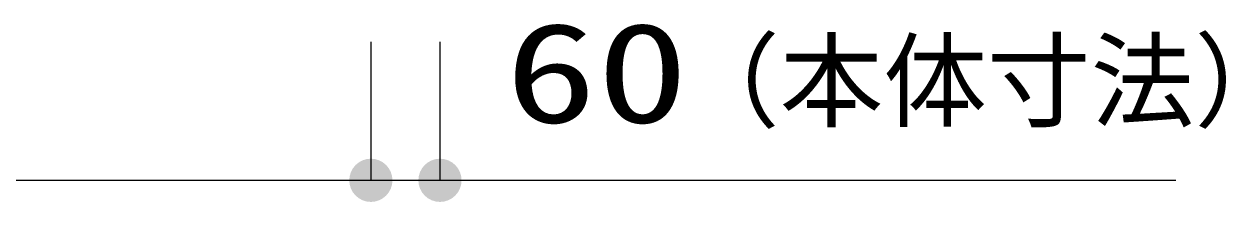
# Model space of a CAD drawing. Units: millimetres, scale not verified. Extents: x -9535 to 7784, y -6883 to 5195.
# Drawn here: x -366 to 677, y -4378 to -4224 of the extents above; entities that cross this region are included whole.
import ezdxf
from ezdxf.enums import TextEntityAlignment as Align

# ---------------------------------------------------------------- set-up
doc = ezdxf.new("R2010")
doc.units = ezdxf.units.MM
doc.header["$LTSCALE"] = 30
doc.layers.add('0-6_SUNPO', color=7, linetype='Continuous', lineweight=25)
doc.styles.add('MS Gothic', font='')
doc.styles.add('ＭＳ ゴシック', font='')
doc.styles.get('MS Gothic').set_extended_font_data('MS Gothic')
doc.styles.get('ＭＳ ゴシック').set_extended_font_data('MS Gothic')

msp = doc.modelspace()

# ---------------------------------------------------------------- linework, layer by layer
at = {"layer": '0-6_SUNPO', "color": 4}
for p, q in [((-64.9, -4239.1), (-64.9, -4359.1)), ((-64.9, -4239.1), (-64.9, -4359.1)), ((-4.9, -4239.1), (-4.9, -4359.1)), ((-1265.35, -4359.1), (-64.9, -4359.1)), ((-64.9, -4359.1), (-4.9, -4359.1)), ((-4.9, -4359.1), (634.06, -4359.1))]:
    msp.add_line(p, q, dxfattribs=at)
at = {"layer": '0-6_SUNPO'}
for points in [[(-68.55, -4340.71), (-64.9, -4359.1), (-72.07, -4341.77)], [(-68.55, -4340.71), (-64.9, -4359.1), (-72.07, -4341.77)], [(-64.9, -4340.35), (-64.9, -4359.1), (-68.55, -4340.71)], [(-64.9, -4340.35), (-64.9, -4359.1), (-68.55, -4340.71)], [(-61.24, -4340.71), (-64.9, -4359.1), (-64.9, -4340.35)], [(-61.24, -4340.71), (-64.9, -4359.1), (-64.9, -4340.35)], [(-57.72, -4341.77), (-64.9, -4359.1), (-61.24, -4340.71)], [(-57.72, -4341.77), (-64.9, -4359.1), (-61.24, -4340.71)], [(-8.55, -4340.71), (-4.9, -4359.1), (-12.07, -4341.77)], [(-4.9, -4340.35), (-4.9, -4359.1), (-8.55, -4340.71)], [(-1.24, -4340.71), (-4.9, -4359.1), (-4.9, -4340.35)], [(2.28, -4341.77), (-4.9, -4359.1), (-1.24, -4340.71)], [(-80.49, -4348.68), (-64.9, -4359.1), (-82.22, -4351.92)], [(-80.49, -4348.68), (-64.9, -4359.1), (-82.22, -4351.92)], [(-78.15, -4345.84), (-64.9, -4359.1), (-80.49, -4348.68)], [(-78.15, -4345.84), (-64.9, -4359.1), (-80.49, -4348.68)], [(-75.31, -4343.51), (-64.9, -4359.1), (-78.15, -4345.84)], [(-75.31, -4343.51), (-64.9, -4359.1), (-78.15, -4345.84)], [(-72.07, -4341.77), (-64.9, -4359.1), (-75.31, -4343.51)], [(-72.07, -4341.77), (-64.9, -4359.1), (-75.31, -4343.51)], [(-54.48, -4343.51), (-64.9, -4359.1), (-57.72, -4341.77)], [(-54.48, -4343.51), (-64.9, -4359.1), (-57.72, -4341.77)], [(-51.64, -4345.84), (-64.9, -4359.1), (-54.48, -4343.51)], [(-51.64, -4345.84), (-64.9, -4359.1), (-54.48, -4343.51)], [(-49.31, -4348.68), (-64.9, -4359.1), (-51.64, -4345.84)], [(-49.31, -4348.68), (-64.9, -4359.1), (-51.64, -4345.84)], [(-47.57, -4351.92), (-64.9, -4359.1), (-49.31, -4348.68)], [(-47.57, -4351.92), (-64.9, -4359.1), (-49.31, -4348.68)], [(-20.49, -4348.68), (-4.9, -4359.1), (-22.22, -4351.92)], [(-18.15, -4345.84), (-4.9, -4359.1), (-20.49, -4348.68)], [(-15.31, -4343.51), (-4.9, -4359.1), (-18.15, -4345.84)], [(-12.07, -4341.77), (-4.9, -4359.1), (-15.31, -4343.51)], [(5.52, -4343.51), (-4.9, -4359.1), (2.28, -4341.77)], [(8.36, -4345.84), (-4.9, -4359.1), (5.52, -4343.51)], [(10.69, -4348.68), (-4.9, -4359.1), (8.36, -4345.84)], [(12.43, -4351.92), (-4.9, -4359.1), (10.69, -4348.68)], [(-83.28, -4355.44), (-64.9, -4359.1), (-83.65, -4359.1)], [(-83.28, -4355.44), (-64.9, -4359.1), (-83.65, -4359.1)], [(-83.65, -4359.1), (-64.9, -4359.1), (-83.28, -4362.75)], [(-83.65, -4359.1), (-64.9, -4359.1), (-83.28, -4362.75)], [(-82.22, -4351.92), (-64.9, -4359.1), (-83.28, -4355.44)], [(-82.22, -4351.92), (-64.9, -4359.1), (-83.28, -4355.44)], [(-83.28, -4362.75), (-64.9, -4359.1), (-82.22, -4366.27)], [(-83.28, -4362.75), (-64.9, -4359.1), (-82.22, -4366.27)], [(-82.22, -4366.27), (-64.9, -4359.1), (-80.49, -4369.51)], [(-82.22, -4366.27), (-64.9, -4359.1), (-80.49, -4369.51)], [(-80.49, -4369.51), (-64.9, -4359.1), (-78.15, -4372.35)], [(-80.49, -4369.51), (-64.9, -4359.1), (-78.15, -4372.35)], [(-78.15, -4372.35), (-64.9, -4359.1), (-75.31, -4374.69)], [(-78.15, -4372.35), (-64.9, -4359.1), (-75.31, -4374.69)], [(-75.31, -4374.69), (-64.9, -4359.1), (-72.07, -4376.42)], [(-75.31, -4374.69), (-64.9, -4359.1), (-72.07, -4376.42)], [(-72.07, -4376.42), (-64.9, -4359.1), (-68.55, -4377.49)], [(-72.07, -4376.42), (-64.9, -4359.1), (-68.55, -4377.49)], [(-68.55, -4377.49), (-64.9, -4359.1), (-64.9, -4377.85)], [(-68.55, -4377.49), (-64.9, -4359.1), (-64.9, -4377.85)], [(-46.51, -4355.44), (-64.9, -4359.1), (-47.57, -4351.92)], [(-46.51, -4355.44), (-64.9, -4359.1), (-47.57, -4351.92)], [(-46.15, -4359.1), (-64.9, -4359.1), (-46.51, -4355.44)], [(-46.15, -4359.1), (-64.9, -4359.1), (-46.51, -4355.44)], [(-64.9, -4377.85), (-64.9, -4359.1), (-61.24, -4377.49)], [(-61.24, -4377.49), (-64.9, -4359.1), (-57.72, -4376.42)], [(-57.72, -4376.42), (-64.9, -4359.1), (-54.48, -4374.69)], [(-54.48, -4374.69), (-64.9, -4359.1), (-51.64, -4372.35)], [(-51.64, -4372.35), (-64.9, -4359.1), (-49.31, -4369.51)], [(-49.31, -4369.51), (-64.9, -4359.1), (-47.57, -4366.27)], [(-47.57, -4366.27), (-64.9, -4359.1), (-46.51, -4362.75)], [(-46.51, -4362.75), (-64.9, -4359.1), (-46.15, -4359.1)], [(-64.9, -4377.85), (-64.9, -4359.1), (-61.24, -4377.49)], [(-61.24, -4377.49), (-64.9, -4359.1), (-57.72, -4376.42)], [(-57.72, -4376.42), (-64.9, -4359.1), (-54.48, -4374.69)], [(-54.48, -4374.69), (-64.9, -4359.1), (-51.64, -4372.35)], [(-51.64, -4372.35), (-64.9, -4359.1), (-49.31, -4369.51)], [(-49.31, -4369.51), (-64.9, -4359.1), (-47.57, -4366.27)], [(-47.57, -4366.27), (-64.9, -4359.1), (-46.51, -4362.75)], [(-46.51, -4362.75), (-64.9, -4359.1), (-46.15, -4359.1)], [(-23.28, -4355.44), (-4.9, -4359.1), (-23.65, -4359.1)], [(-23.65, -4359.1), (-4.9, -4359.1), (-23.28, -4362.75)], [(-22.22, -4351.92), (-4.9, -4359.1), (-23.28, -4355.44)], [(-23.28, -4362.75), (-4.9, -4359.1), (-22.22, -4366.27)], [(-22.22, -4366.27), (-4.9, -4359.1), (-20.49, -4369.51)], [(-20.49, -4369.51), (-4.9, -4359.1), (-18.15, -4372.35)], [(-18.15, -4372.35), (-4.9, -4359.1), (-15.31, -4374.69)], [(-15.31, -4374.69), (-4.9, -4359.1), (-12.07, -4376.42)], [(-12.07, -4376.42), (-4.9, -4359.1), (-8.55, -4377.49)], [(-8.55, -4377.49), (-4.9, -4359.1), (-4.9, -4377.85)], [(13.49, -4355.44), (-4.9, -4359.1), (12.43, -4351.92)], [(13.85, -4359.1), (-4.9, -4359.1), (13.49, -4355.44)], [(-4.9, -4377.85), (-4.9, -4359.1), (-1.24, -4377.49)], [(-1.24, -4377.49), (-4.9, -4359.1), (2.28, -4376.42)], [(2.28, -4376.42), (-4.9, -4359.1), (5.52, -4374.69)], [(5.52, -4374.69), (-4.9, -4359.1), (8.36, -4372.35)], [(8.36, -4372.35), (-4.9, -4359.1), (10.69, -4369.51)], [(10.69, -4369.51), (-4.9, -4359.1), (12.43, -4366.27)], [(12.43, -4366.27), (-4.9, -4359.1), (13.49, -4362.75)], [(13.49, -4362.75), (-4.9, -4359.1), (13.85, -4359.1)]]:
    msp.add_solid(points, dxfattribs=at)

# ---------------------------------------------------------------- texts
at = {"layer": '0-6_SUNPO', "color": 3, "style": 'ＭＳ ゴシック', "width": 1.35}
msp.add_text('60', height=86.59, dxfattribs=at).set_placement((51.69, -4335.11), align=Align.BOTTOM_LEFT)
at = {"layer": '0-6_SUNPO', "color": 4, "style": 'MS Gothic'}
msp.add_text('（本体寸法）', height=65.98, dxfattribs=at).set_placement((200.04, -4325.69), align=Align.BOTTOM_LEFT)

doc.saveas('drawing.dxf')
